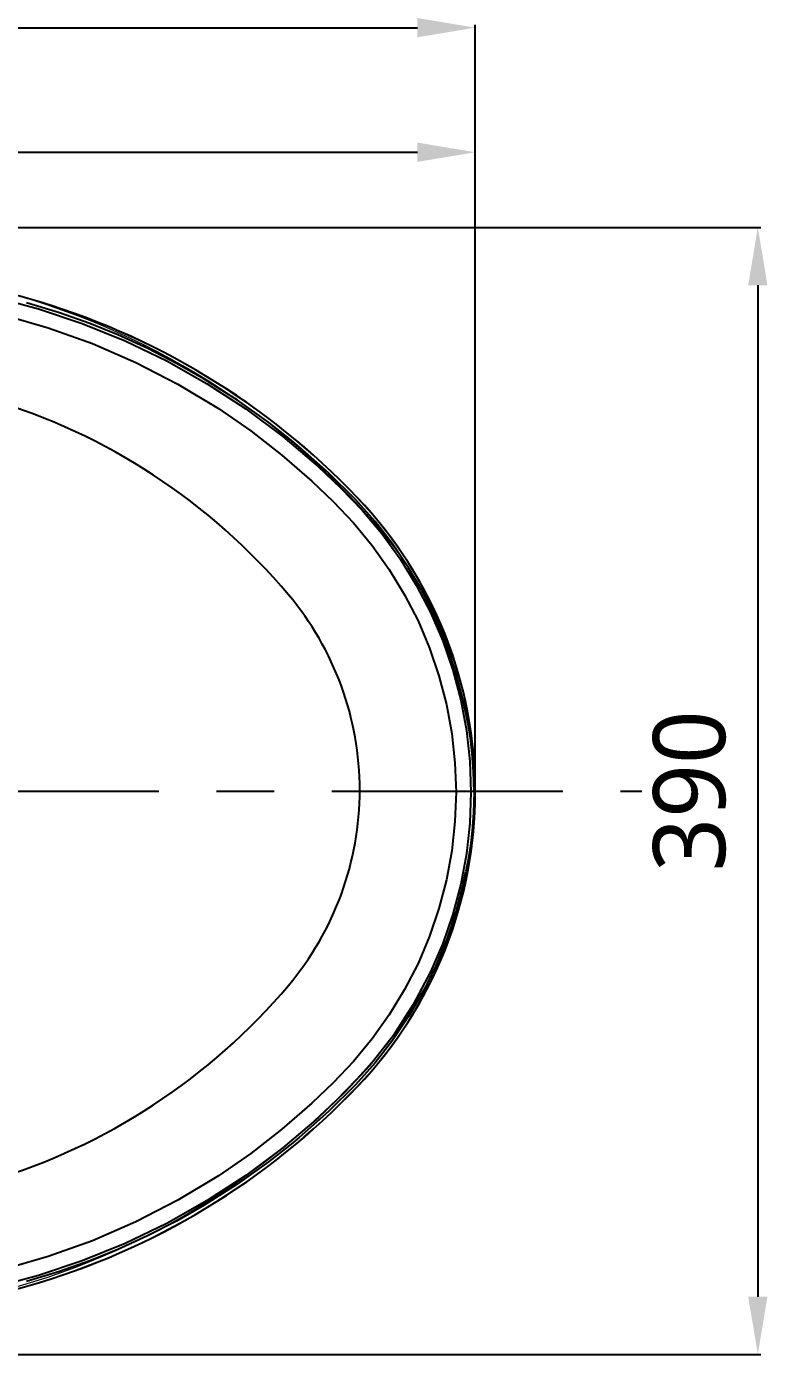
# Model space of a CAD drawing. Header units: millimetres. Extents: x 7763 to 10330, y 539 to 2772.
# Drawn here: x 8478.8 to 8735.5, y 1943.1 to 2403 of the extents above; entities that cross this region are included whole.
import ezdxf

# ---------------------------------------------------------------- set-up
doc = ezdxf.new("R2010")
doc.units = ezdxf.units.MM
doc.linetypes.add('CENTER', pattern=[7, 4, -1, 1, -1])
doc.layers.add('3', color=3, linetype='Continuous')
doc.layers.add('CENTER', color=2, linetype='CENTER')
doc.styles.add('GHS', font='romans.shx', dxfattribs={"bigfont": 'whgtxt.shx'})
doc.styles.get("Standard").update_dxf_attribs({"font": 'NanumGothic.ttf'})
doc.dimstyles.new('AM_ISO$0', dxfattribs={"dimtxt": 3.5, "dimasz": 2.5, "dimexe": 1, "dimexo": 1, "dimgap": 0.8, "dimtad": 1, "dimdec": 0, "dimlfac": 10, "dimdsep": 46, "dimtxsty": 'Standard', "dimcen": 0, "dimclrd": 256, "dimclre": 256, "dimclrt": 2, "dimadec": 0, "dimazin": 2, "dimtp": 0.1, "dimtm": 0.1, "dimtfac": 0.71, "dimtdec": 0, "dimtmove": 0, "dimatfit": 3, "dimfxl": 0, "dimlwd": -1, "dimlwe": -1, "dimarcsym": 0})

# ---------------------------------------------------------------- blocks, each defined once
blk = doc.blocks.new('*D17')
at = {"color": 3}
for p, q in [((7934.84, 2297.94), (7934.84, 2403.59)), ((7954.84, 2402.59), (8614.25, 2402.59)), ((8634.25, 2139.57), (8634.25, 2403.59))]:
    blk.add_line(p, q, dxfattribs=at)
for points in [[(7954.84, 2405.93), (7954.84, 2399.26), (7934.84, 2402.59)], [(8614.25, 2405.93), (8614.25, 2399.26), (8634.25, 2402.59)]]:
    blk.add_solid(points, dxfattribs=at)
at = {"layer": 'DEFPOINTS', "color": 0}
for p in [(8634.25, 2402.59), (7934.84, 2296.94), (8634.25, 2138.57)]:
    blk.add_point(p, dxfattribs=at)
at = {"color": 2, "insert": (8284.54, 2426.11), "char_height": 25, "attachment_point": 5, "style": 'GHS'}
blk.add_mtext('{\\fNanumGothic|b0|i0|c129|p50;700}', dxfattribs=at)
blk = doc.blocks.new('*D18')
at = {"color": 3}
for p, q in [((8112.97, 2333.41), (8733.15, 2333.41)), ((8732.15, 2313.41), (8732.15, 1963.12)), ((8122.01, 1943.12), (8733.15, 1943.12))]:
    blk.add_line(p, q, dxfattribs=at)
for points in [[(8728.81, 2313.41), (8735.48, 2313.41), (8732.15, 2333.41)], [(8728.81, 1963.12), (8735.48, 1963.12), (8732.15, 1943.12)]]:
    blk.add_solid(points, dxfattribs=at)
at = {"layer": 'DEFPOINTS', "color": 0}
for p in [(8111.97, 2333.41), (8121.01, 1943.12), (8732.15, 1943.12)]:
    blk.add_point(p, dxfattribs=at)
at = {"color": 2, "insert": (8708.52, 2138.26), "char_height": 25, "attachment_point": 5, "rotation": 90, "style": 'GHS'}
blk.add_mtext('{\\fNanumGothic|b0|i0|c129|p50;390}', dxfattribs=at)
blk = doc.blocks.new('*D8')
at = {"color": 3}
for p, q in [((8164.25, 2209.21), (8164.25, 2360.46)), ((8184.25, 2359.46), (8614.25, 2359.46)), ((8634.25, 2250.21), (8634.25, 2360.46))]:
    blk.add_line(p, q, dxfattribs=at)
for points in [[(8184.25, 2362.79), (8184.25, 2356.13), (8164.25, 2359.46)], [(8614.25, 2362.79), (8614.25, 2356.13), (8634.25, 2359.46)]]:
    blk.add_solid(points, dxfattribs=at)
at = {"layer": 'DEFPOINTS', "color": 0}
for p in [(8634.25, 2359.46), (8634.25, 2249.21), (8164.25, 2208.21)]:
    blk.add_point(p, dxfattribs=at)
at = {"color": 2, "insert": (8399.25, 2382.98), "char_height": 25, "attachment_point": 5, "style": 'GHS'}
blk.add_mtext('{\\fNanumGothic|b0|i0|c129|p50;470}', dxfattribs=at)
blk = doc.blocks.new('2E12E')
at = {"color": 2}
for p, q in [((7126.63, 1246.98), (7126.63, 1246.97)), ((7240.84, 1177.94), (7240.84, 1177.94)), ((7240.84, 974.04), (7240.84, 974.04)), ((7126.63, 905.01), (7126.63, 905.01))]:
    blk.add_line(p, q, dxfattribs=at)
for points in [[(7114.88, 1247.58), (7130.33, 1243.37), (7145.52, 1238.31), (7160.37, 1232.28), (7174.79, 1225.32), (7188.75, 1217.45), (7202.18, 1208.71), (7215.02, 1199.13), (7227.23, 1188.74), (7234.99, 1181.4), (7242.42, 1173.7), (7249.32, 1165.52), (7255.59, 1156.84), (7261.22, 1147.72), (7266.15, 1138.22), (7270.38, 1128.37), (7273.87, 1118.24), (7276.6, 1107.88), (7278.56, 1097.35), (7279.74, 1086.7), (7280.14, 1075.99)], [(7117.88, 1241.38), (7133.64, 1236.84), (7149.06, 1231.34), (7164.09, 1224.81), (7178.65, 1217.3), (7192.67, 1208.83), (7203.91, 1201.07), (7214.69, 1192.7), (7225, 1183.73), (7232.4, 1176.65), (7239.44, 1169.25), (7245.95, 1161.39), (7251.87, 1153.09), (7257.17, 1144.37), (7261.82, 1135.29), (7265.8, 1125.9), (7269.08, 1116.24), (7271.66, 1106.37), (7273.5, 1096.33), (7274.62, 1086.19), (7274.99, 1075.99)], [(7218.41, 1197.43), (7210.13, 1203.96), (7199.24, 1211.74), (7187.76, 1219.03), (7178.17, 1224.49), (7168.2, 1229.59), (7157.87, 1234.31), (7148.15, 1238.25), (7137.6, 1242.01), (7126.2, 1245.48)], [(7240.16, 1177.29), (7230.82, 1186.53), (7220.71, 1195.52), (7218.41, 1197.43)], [(7277.42, 1107.74), (7274.92, 1117.41), (7271.77, 1126.88), (7268.01, 1136.05), (7263.57, 1145.07), (7258.56, 1153.7), (7252.97, 1161.98), (7246.94, 1169.72), (7240.16, 1177.29)], [(7278.38, 1103.42), (7277.91, 1105.54), (7277.42, 1107.74)], [(7281.26, 1075.99), (7281.07, 1083.12), (7280.61, 1089.39), (7279.96, 1094.75), (7279.2, 1099.41), (7278.38, 1103.42)], [(7280.14, 1075.99), (7279.74, 1065.28), (7278.56, 1054.63), (7276.6, 1044.1), (7273.87, 1033.74), (7270.38, 1023.61), (7266.15, 1013.77), (7260.15, 1002.41), (7253.16, 991.62), (7245.25, 981.49), (7236.51, 972.09), (7227.23, 963.24), (7215.02, 952.85), (7202.18, 943.27), (7188.75, 934.53), (7174.79, 926.66), (7160.37, 919.7), (7145.52, 913.68), (7130.33, 908.62), (7114.88, 904.41)], [(7274.99, 1075.99), (7274.62, 1065.8), (7273.5, 1055.65), (7271.66, 1045.62), (7269.08, 1035.74), (7265.8, 1026.09), (7261.82, 1016.69), (7257.17, 1007.61), (7251.87, 998.9), (7245.95, 990.59), (7239.44, 982.74), (7232.4, 975.33), (7225, 968.25), (7214.69, 959.28), (7203.91, 950.91), (7192.67, 943.15), (7178.65, 934.69), (7164.09, 927.17), (7149.06, 920.64), (7133.64, 915.14), (7117.88, 910.6)], [(7281.26, 1075.99), (7281.07, 1068.87), (7280.61, 1062.6), (7279.96, 1057.23), (7279.2, 1052.57), (7278.38, 1048.57)], [(7277.42, 1044.25), (7277.91, 1046.45), (7278.38, 1048.57)], [(7277.42, 1044.25), (7274.92, 1034.56), (7271.76, 1025.08), (7268, 1015.91), (7263.55, 1006.87), (7258.54, 998.25), (7252.95, 989.97), (7246.93, 982.26), (7240.16, 974.69)], [(7240.16, 974.69), (7230.8, 965.43), (7220.66, 956.42), (7218.41, 954.54)], [(7218.41, 954.54), (7210.07, 947.98), (7199.17, 940.21), (7187.68, 932.91), (7178.1, 927.46), (7168.13, 922.36), (7157.8, 917.64), (7148.1, 913.72), (7137.57, 909.97), (7126.2, 906.5)]]:
    blk.add_lwpolyline(points, dxfattribs=at)
for centre, radius, start, end in [((7001.63, 808.56), 455.89, 74.0873, 85.4987), ((7001.63, 808.56), 455.88, 74.0873, 85.4987), ((7057.02, 1002.82), 253.89, 43.6123, 74.0873), ((7057.02, 1002.82), 253.88, 43.6123, 74.0873), ((7133.83, 1075.99), 147.8, 316.3877, 43.6123), ((7133.83, 1075.99), 147.8, 0, 43.6123), ((7133.83, 1075.99), 147.8, 316.3877, 0), ((7057.02, 1149.17), 253.89, 285.9127, 316.3877), ((7057.02, 1149.17), 253.88, 285.9127, 316.3877), ((7001.63, 1343.43), 455.89, 274.5013, 285.9127), ((7001.63, 1343.43), 455.88, 274.5013, 285.9127)]:
    blk.add_arc(centre, radius, start, end, dxfattribs=at)

msp = doc.modelspace()

# ---------------------------------------------------------------- linework, layer by layer
at = {"color": 0, "linetype": 'Continuous', "lineweight": 0}
for centre, radius, start, end in [((8403.55871, 2059.99041), 260, 40.909045, 77.1509248), ((8494.24872, 2138.57363), 140, 359.8511216, 40.909045), ((8494.24872, 2137.84608), 140, 319.0909549, 0.1488783), ((8403.55871, 2216.42929), 260, 282.8490751, 319.0909549)]:
    msp.add_arc(centre, radius, start, end, dxfattribs=at)
at = {"layer": '3', "color": 0}
for centre, radius, start, end in [((8405.12362, 2067.70073), 215, 40.1131421, 73.4958108), ((8489.24872, 2138.57363), 105, 0, 40.1131421), ((8489.24872, 2138.57363), 105, 319.8868579, 0), ((8405.12362, 2209.44653), 215, 286.5041892, 319.8868579)]:
    msp.add_arc(centre, radius, start, end, dxfattribs=at)
at = {"layer": 'CENTER', "color": 1, "linetype": 'CENTER', "ltscale": 20}
msp.add_line((7884.62553, 2138.20995), (8691.92087, 2138.20995), dxfattribs=at)

# ---------------------------------------------------------------- block references
msp.add_blockref('2E12E', (1352.61881, 1061.85394))

# ---------------------------------------------------------------- dimensions: what is measured, and where the dimension line sits
at = {"color": 3}
for base, p1, p2, text, picture, middle in [((8634.24872, 2402.59362), (7934.83969, 2296.93585), (8634.24872, 2138.57363), '{\\fNanumGothic|b0|i0|c129|p50;700}', '*D17', (8284.54421, 2426.11293)), ((8634.24872, 2359.46035), (8164.24872, 2208.20985), (8634.24872, 2249.21254), '{\\fNanumGothic|b0|i0|c129|p50;470}', '*D8', (8399.24872, 2382.97966))]:
    dim = msp.add_linear_dim(base=base, p1=p1, p2=p2, text=text, dimstyle='AM_ISO$0', override={"dimtxt": 25, "dimasz": 20, "dimgap": 10, "dimtoh": 1, "dimtxsty": 'GHS', "dimclrd": 3, "dimclre": 3, "dimtdec": 2}, dxfattribs=at)
    dim.commit()
    dim.dimension.update_dxf_attribs({"geometry": picture, "text_midpoint": middle})
dim = msp.add_linear_dim(base=(8732.14812, 1943.12067), p1=(8111.96549, 2333.40833), p2=(8121.00951, 1943.12067), angle=90, text='{\\fNanumGothic|b0|i0|c129|p50;390}', dimstyle='AM_ISO$0', override={"dimtxt": 25, "dimasz": 20, "dimgap": 10, "dimtoh": 1, "dimtxsty": 'GHS', "dimclrd": 3, "dimclre": 3, "dimtdec": 2}, dxfattribs=at)
dim.commit()
dim.dimension.update_dxf_attribs({"geometry": '*D18', "text_midpoint": (8708.52151, 2138.2645)})

doc.saveas('drawing.dxf')
